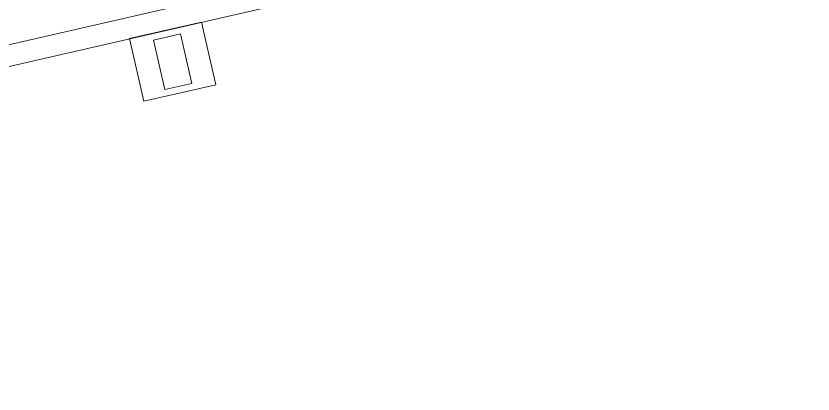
# Model space of a CAD drawing. Header units: millimetres. Extents: x 1667 to 847943, y 724 to 1832625.
# Drawn here: x 637433 to 646081, y 700905 to 705003 of the extents above; entities that cross this region are included whole.
import ezdxf

# ---------------------------------------------------------------- set-up
doc = ezdxf.new("R2010")
doc.units = ezdxf.units.MM
doc.linetypes.add('CENTER', pattern=[2, 1.25, -0.25, 0.25, -0.25])
for name, color, linetype, lineweight in [('2026-02-28_GF-SF BWP SET_MAIN BLOCK_SASANGIR RESORT$0$ELEV_09_MOFA', 37, 'Continuous', 9), ('DIMENSION_MOFA', 66, 'CENTER', 15), ('ELEV_09_MOFA', 37, 'Continuous', 9)]:
    doc.layers.add(name, color=color, linetype=linetype, lineweight=lineweight)

# ---------------------------------------------------------------- blocks, each defined once
blk = doc.blocks.new('zw$7658')
at = {"layer": 'ELEV_09_MOFA'}
blk.add_lwpolyline([(-23095, -3865), (-22295, -3865), (-22295, -4562.5), (-23095, -4562.5)], close=True, dxfattribs=at)
blk.add_lwpolyline([(-22845, -3938.7), (-22545, -3938.7), (-22545, -4488.7), (-22845, -4488.7), (-22845, -3938.7)], dxfattribs=at)
blk = doc.blocks.new('ff')
at = {"layer": '2026-02-28_GF-SF BWP SET_MAIN BLOCK_SASANGIR RESORT$0$ELEV_09_MOFA', "transparency": 33554559}
blk.add_lwpolyline([(60920, -22225), (20559.997, -22225), (20559.997, -21995), (60770, -21995), (60770, -18255), (60920, -18255), (60920, -22225)], dxfattribs=at)
at = {"layer": 'ELEV_09_MOFA', "transparency": 33554559}
blk.add_lwpolyline([(60919.999, -22225), (20559.996, -22225), (20559.996, -21995), (60769.999, -21995), (60769.999, -18255), (60919.999, -18255), (60919.999, -22225)], dxfattribs=at)
at = {"layer": 'ELEV_09_MOFA', "rotation": 360}
blk.add_blockref('zw$7658', (60920.002, -18360), dxfattribs=at)

msp = doc.modelspace()

# ---------------------------------------------------------------- block references
at = {"layer": 'DIMENSION_MOFA', "rotation": 12.89632932256583}
msp.add_blockref('ff', (596835.137, 717980.215), dxfattribs=at)

doc.saveas('drawing.dxf')
